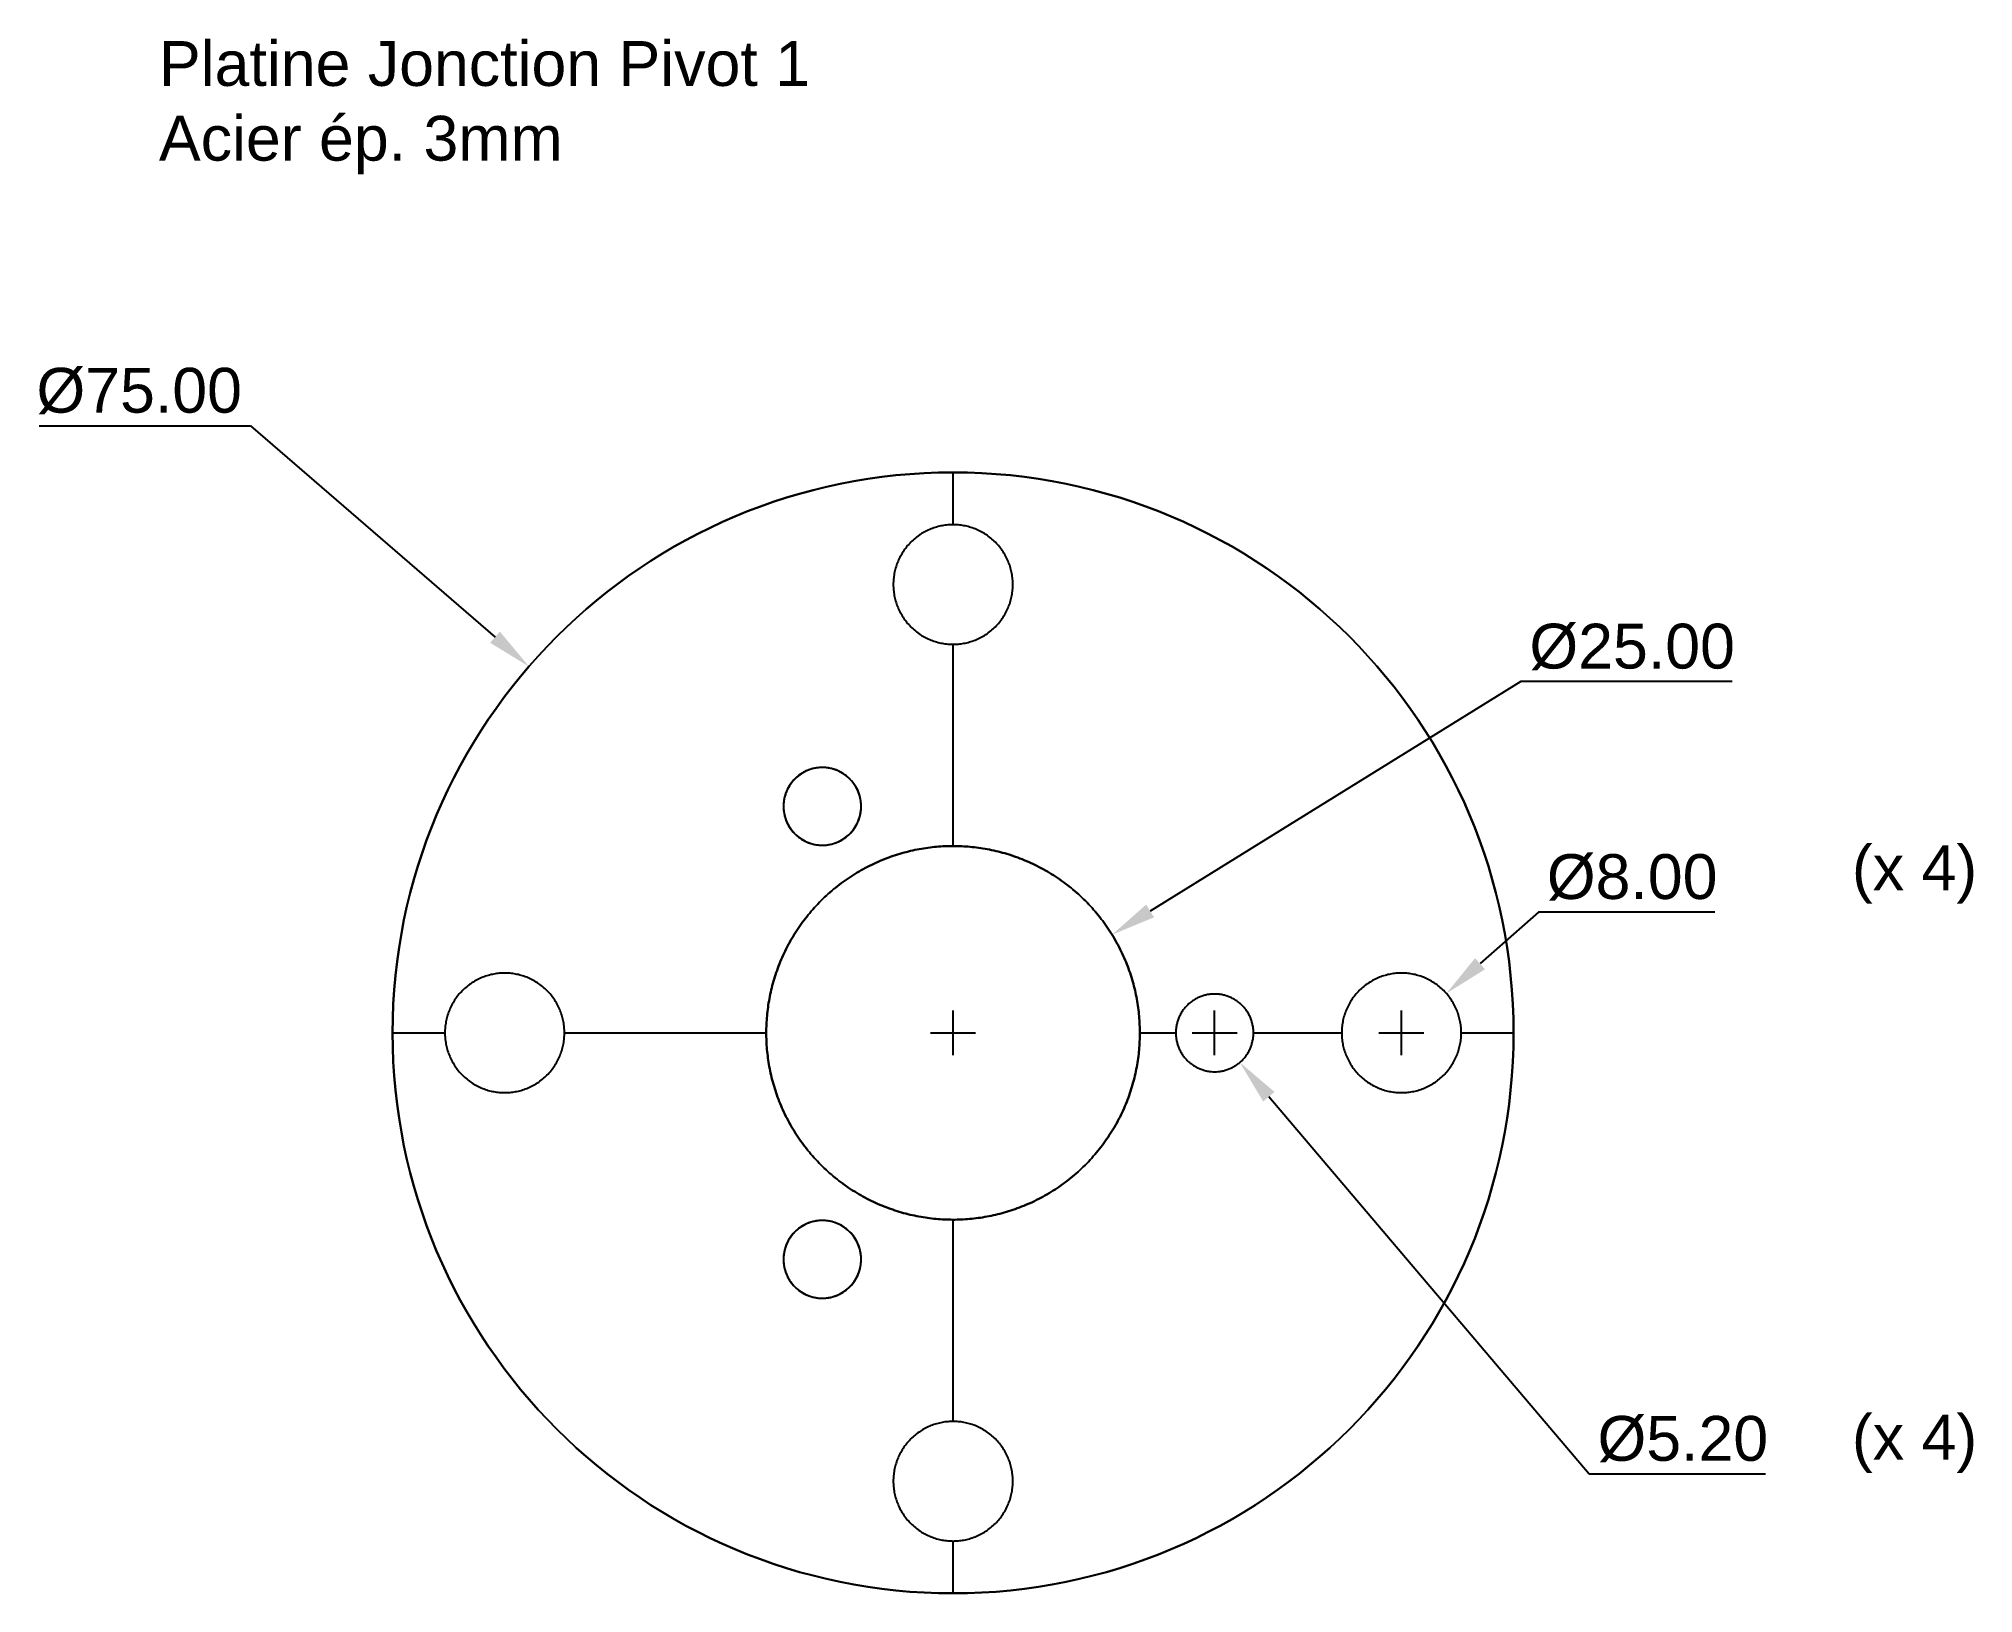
# Model space of a CAD drawing. Header units: millimetres. Extents: x -61 to 68, y -37 to 67.
import ezdxf

# ---------------------------------------------------------------- set-up
doc = ezdxf.new("R2010")
doc.units = ezdxf.units.MM
doc.layers.add('Défaut', color=178, linetype='Continuous', true_color=0x000000)
doc.layers.add('Pivot', color=178, linetype='Continuous', true_color=0x000000)
doc.styles.add('Helvetica Neue Regular', font='')
doc.styles.get('Helvetica Neue Regular').set_extended_font_data('Helvetica Neue')
doc.dimstyles.new('Défaut', dxfattribs={"dimtxt": 3, "dimasz": 3, "dimexe": 1.5, "dimexo": 1.5, "dimgap": 0.75, "dimtad": 1, "dimtoh": 1, "dimzin": 1, "dimdsep": 46, "dimtxsty": 'Helvetica Neue Regular', "dimcen": 1.5, "dimazin": 1, "dimtfac": 1, "dimtdec": 4, "dimtix": 1, "dimtofl": 0, "dimtmove": 1, "dimatfit": 3, "dimfxl": 3, "dimtolj": 1, "dimtzin": 1, "dimarcsym": 0})

# ---------------------------------------------------------------- blocks, each defined once
blk = doc.blocks.new('*D1')
at = {"layer": 'Defpoints', "color": 0}
for p in [(15.82, 1.98), (19.19, -1.98)]:
    blk.add_point(p, dxfattribs=at)
at = {"layer": 'Défaut', "color": 0}
for p, q in [((17.5, -1.5), (17.5, 1.5)), ((16, 0), (19, 0))]:
    blk.add_line(p, q, dxfattribs=at)
at = {"layer": 'Défaut', "color": 0, "lineweight": -2}
for p, q in [((42.56, -29.52), (21.13, -4.27)), ((54.35, -29.52), (42.56, -29.52))]:
    blk.add_line(p, q, dxfattribs=at)
at = {"layer": 'Défaut', "color": 0}
blk.add_solid([(21.51, -3.95), (20.75, -4.59), (19.19, -1.98)], dxfattribs=at)
at = {"layer": 'Défaut', "color": 0, "insert": (48.83, -27.19), "char_height": 3, "attachment_point": 5, "style": 'Helvetica Neue Regular'}
blk.add_mtext('\\A1;Ø5.20', dxfattribs=at)
blk = doc.blocks.new('*D2')
at = {"layer": 'Defpoints', "color": 0}
for p in [(33.01, 2.64), (27, -2.64)]:
    blk.add_point(p, dxfattribs=at)
at = {"layer": 'Défaut', "color": 0, "lineweight": -2}
for p, q in [((39.17, 8.07), (35.26, 4.63)), ((50.96, 8.07), (39.17, 8.07))]:
    blk.add_line(p, q, dxfattribs=at)
at = {"layer": 'Défaut', "color": 0}
for p, q in [((30, -1.5), (30, 1.5)), ((28.5, 0), (31.5, 0))]:
    blk.add_line(p, q, dxfattribs=at)
blk.add_solid([(34.93, 5), (35.59, 4.25), (33.01, 2.64)], dxfattribs=at)
at = {"layer": 'Défaut', "color": 0, "insert": (45.44, 10.4), "char_height": 3, "attachment_point": 5, "style": 'Helvetica Neue Regular'}
blk.add_mtext('\\A1;Ø8.00', dxfattribs=at)
blk = doc.blocks.new('*D3')
at = {"layer": 'Defpoints', "color": 0}
for p in [(-28.37, 24.51), (28.38, -24.51)]:
    blk.add_point(p, dxfattribs=at)
at = {"layer": 'Défaut', "color": 0, "lineweight": -2}
for p, q in [((-61.14, 40.62), (-47.01, 40.62)), ((-47.01, 40.62), (-30.64, 26.48))]:
    blk.add_line(p, q, dxfattribs=at)
at = {"layer": 'Défaut', "color": 0}
for p, q in [((0, -1.5), (0, 1.5)), ((-1.5, 0), (1.5, 0))]:
    blk.add_line(p, q, dxfattribs=at)
blk.add_solid([(-30.97, 26.1), (-30.32, 26.85), (-28.37, 24.51)], dxfattribs=at)
at = {"layer": 'Défaut', "color": 0, "insert": (-54.45, 42.94), "char_height": 3, "attachment_point": 5, "style": 'Helvetica Neue Regular'}
blk.add_mtext('\\A1;Ø75.00', dxfattribs=at)
blk = doc.blocks.new('*D4')
at = {"layer": 'Defpoints', "color": 0}
for p in [(10.64, 6.57), (-10.63, -6.57)]:
    blk.add_point(p, dxfattribs=at)
at = {"layer": 'Défaut', "color": 0, "lineweight": -2}
for p, q in [((38, 23.5), (13.19, 8.15)), ((52.13, 23.5), (38, 23.5))]:
    blk.add_line(p, q, dxfattribs=at)
at = {"layer": 'Défaut', "color": 0}
for p, q in [((0, -1.5), (0, 1.5)), ((-1.5, 0), (1.5, 0))]:
    blk.add_line(p, q, dxfattribs=at)
blk.add_solid([(12.92, 8.58), (13.45, 7.73), (10.64, 6.57)], dxfattribs=at)
at = {"layer": 'Défaut', "color": 0, "insert": (45.44, 25.82), "char_height": 3, "attachment_point": 5, "style": 'Helvetica Neue Regular'}
blk.add_mtext('\\A1;Ø25.00', dxfattribs=at)

msp = doc.modelspace()

# ---------------------------------------------------------------- linework, layer by layer
at = {"layer": 'Pivot'}
for p, q in [((-0.061, 37.5, 280.15), (-0.061, 37.5, 283.15)), ((0.003, 34, 280.15), (0.003, 37.5, 280.15)), ((0.003, 34, 283.15), (0.003, 37.5, 283.15)), ((0.003, 12.5, 280.15), (0.003, 26, 280.15)), ((0.003, 12.5, 283.15), (0.003, 26, 283.15)), ((0.019, 12.5, 280.15), (0.019, 12.5, 283.15)), ((-37.497, 0, 280.15), (-33.997, 0, 280.15)), ((-37.497, 0, 283.15), (-33.997, 0, 283.15)), ((-25.997, 0, 280.15), (-12.497, 0, 280.15)), ((-25.997, 0, 283.15), (-12.497, 0, 283.15)), ((-12.497, 0.016, 280.15), (-12.497, 0.016, 283.15)), ((12.503, 0, 280.15), (14.903, 0, 280.15)), ((12.503, 0, 283.15), (14.903, 0, 283.15)), ((20.103, 0, 280.15), (26.003, 0, 280.15)), ((20.103, 0, 283.15), (26.003, 0, 283.15)), ((34.003, 0, 280.15), (37.503, 0, 280.15)), ((34.003, 0, 283.15), (37.503, 0, 283.15)), ((37.503, 0.064, 280.15), (37.503, 0.064, 283.15)), ((-37.496, -0.064, 280.15), (-37.496, -0.064, 283.15)), ((12.503, -0.016, 280.15), (12.503, -0.016, 283.15)), ((-0.012, -12.5, 280.15), (-0.012, -12.5, 283.15)), ((0.003, -26, 280.15), (0.003, -12.5, 280.15)), ((0.003, -26, 283.15), (0.003, -12.5, 283.15)), ((0.003, -37.5, 280.15), (0.003, -34, 280.15)), ((0.003, -37.5, 283.15), (0.003, -34, 283.15)), ((0.068, -37.5, 280.15), (0.068, -37.5, 283.15))]:
    msp.add_line(p, q, dxfattribs=at)
for centre in [(0.003, 0, 280.15), (0.003, 0, 283.15)]:
    msp.add_circle(centre, 37.5, dxfattribs=at)
at = {"layer": 'Pivot', "extrusion": (0, 0, -1)}
msp.add_circle((-0.003, 0, -281.65), 37.5, dxfattribs=at)
at = {"layer": 'Pivot'}
for points, knots in [([(4.003, 30, 280.15), (4.003, 26, 280.15), (0.003, 26, 280.15), (-3.997, 26, 280.15), (-3.997, 30, 280.15), (-3.997, 34, 280.15), (0.003, 34, 280.15), (4.003, 34, 280.15), (4.003, 30, 280.15)], [0, 0, 0, 6.2831853, 6.2831853, 12.5663706, 12.5663706, 18.8495559, 18.8495559, 25.1327412, 25.1327412, 25.1327412]), ([(4.003, 30, 283.15), (4.003, 26, 283.15), (0.003, 26, 283.15), (-3.997, 26, 283.15), (-3.997, 30, 283.15), (-3.997, 34, 283.15), (0.003, 34, 283.15), (4.003, 34, 283.15), (4.003, 30, 283.15)], [0, 0, 0, 6.2831853, 6.2831853, 12.5663706, 12.5663706, 18.8495559, 18.8495559, 25.1327412, 25.1327412, 25.1327412]), ([(12.503, -0.016, 280.15), (12.519, 12.484, 280.15), (0.019, 12.5, 280.15), (-12.481, 12.516, 280.15), (-12.497, 0.016, 280.15), (-12.512, -12.484, 280.15), (-0.012, -12.5, 280.15), (12.488, -12.516, 280.15), (12.503, -0.016, 280.15)], [0, 0, 0, 19.6349541, 19.6349541, 39.2699082, 39.2699082, 58.9048623, 58.9048623, 78.5398163, 78.5398163, 78.5398163]), ([(12.503, -0.016, 283.15), (12.488, -12.516, 283.15), (-0.012, -12.5, 283.15), (-12.512, -12.484, 283.15), (-12.497, 0.016, 283.15), (-12.481, 12.516, 283.15), (0.019, 12.5, 283.15), (12.519, 12.484, 283.15), (12.503, -0.016, 283.15)], [-78.5398163, -78.5398163, -78.5398163, -58.9048623, -58.9048623, -39.2699082, -39.2699082, -19.6349541, -19.6349541, 0, 0, 0]), ([(12.503, -0.016, 281.65), (12.519, 12.484, 281.65), (0.019, 12.5, 281.65), (-12.481, 12.516, 281.65), (-12.497, 0.016, 281.65), (-12.512, -12.484, 281.65), (-0.012, -12.5, 281.65), (12.488, -12.516, 281.65), (12.503, -0.016, 281.65)], [0, 0, 0, 19.6349541, 19.6349541, 39.2699082, 39.2699082, 58.9048623, 58.9048623, 78.5398163, 78.5398163, 78.5398163]), ([(-25.997, 0, 280.15), (-25.997, -4, 280.15), (-29.997, -4, 280.15), (-33.997, -4, 280.15), (-33.997, 0, 280.15), (-33.997, 4, 280.15), (-29.997, 4, 280.15), (-25.997, 4, 280.15), (-25.997, 0, 280.15)], [0, 0, 0, 6.2831853, 6.2831853, 12.5663706, 12.5663706, 18.8495559, 18.8495559, 25.1327412, 25.1327412, 25.1327412]), ([(-25.997, 0, 283.15), (-25.997, -4, 283.15), (-29.997, -4, 283.15), (-33.997, -4, 283.15), (-33.997, 0, 283.15), (-33.997, 4, 283.15), (-29.997, 4, 283.15), (-25.997, 4, 283.15), (-25.997, 0, 283.15)], [0, 0, 0, 6.2831853, 6.2831853, 12.5663706, 12.5663706, 18.8495559, 18.8495559, 25.1327412, 25.1327412, 25.1327412]), ([(34.003, 0, 280.15), (34.003, -4, 280.15), (30.003, -4, 280.15), (26.003, -4, 280.15), (26.003, 0, 280.15), (26.003, 4, 280.15), (30.003, 4, 280.15), (34.003, 4, 280.15), (34.003, 0, 280.15)], [0, 0, 0, 6.2831853, 6.2831853, 12.5663706, 12.5663706, 18.8495559, 18.8495559, 25.1327412, 25.1327412, 25.1327412]), ([(34.003, 0, 283.15), (34.003, -4, 283.15), (30.003, -4, 283.15), (26.003, -4, 283.15), (26.003, 0, 283.15), (26.003, 4, 283.15), (30.003, 4, 283.15), (34.003, 4, 283.15), (34.003, 0, 283.15)], [0, 0, 0, 6.2831853, 6.2831853, 12.5663706, 12.5663706, 18.8495559, 18.8495559, 25.1327412, 25.1327412, 25.1327412]), ([(20.103, 0, 280.15), (20.103, -2.6, 280.15), (17.503, -2.6, 280.15), (14.903, -2.6, 280.15), (14.903, 0, 280.15), (14.903, 2.6, 280.15), (17.503, 2.6, 280.15), (20.103, 2.6, 280.15), (20.103, 0, 280.15)], [0, 0, 0, 4.0840704, 4.0840704, 8.1681409, 8.1681409, 12.2522113, 12.2522113, 16.3362818, 16.3362818, 16.3362818]), ([(20.103, 0, 283.15), (20.103, -2.6, 283.15), (17.503, -2.6, 283.15), (14.903, -2.6, 283.15), (14.903, 0, 283.15), (14.903, 2.6, 283.15), (17.503, 2.6, 283.15), (20.103, 2.6, 283.15), (20.103, 0, 283.15)], [0, 0, 0, 4.0840704, 4.0840704, 8.1681409, 8.1681409, 12.2522113, 12.2522113, 16.3362818, 16.3362818, 16.3362818]), ([(20.103, 0, 280.229), (20.103, -2.6, 280.229), (17.503, -2.6, 280.229), (14.903, -2.6, 280.229), (14.903, 0, 280.229), (14.903, 2.6, 280.229), (17.503, 2.6, 280.229), (20.103, 2.6, 280.229), (20.103, 0, 280.229)], [0, 0, 0, 4.0840704, 4.0840704, 8.1681409, 8.1681409, 12.2522113, 12.2522113, 16.3362818, 16.3362818, 16.3362818]), ([(4.003, -30, 280.15), (4.003, -34, 280.15), (0.003, -34, 280.15), (-3.997, -34, 280.15), (-3.997, -30, 280.15), (-3.997, -26, 280.15), (0.003, -26, 280.15), (4.003, -26, 280.15), (4.003, -30, 280.15)], [0, 0, 0, 6.2831853, 6.2831853, 12.5663706, 12.5663706, 18.8495559, 18.8495559, 25.1327412, 25.1327412, 25.1327412]), ([(4.003, -30, 283.15), (4.003, -34, 283.15), (0.003, -34, 283.15), (-3.997, -34, 283.15), (-3.997, -30, 283.15), (-3.997, -26, 283.15), (0.003, -26, 283.15), (4.003, -26, 283.15), (4.003, -30, 283.15)], [0, 0, 0, 6.2831853, 6.2831853, 12.5663706, 12.5663706, 18.8495559, 18.8495559, 25.1327412, 25.1327412, 25.1327412])]:
    msp.add_rational_spline(points, [1, 0.707106781187, 1, 0.707106781187, 1, 0.707106781187, 1, 0.707106781187, 1], degree=2, knots=knots, dxfattribs=at)
for points in [[(0.003, 34, 283.15), (0.003, 34, 281.65), (0.003, 34, 280.15)], [(-3.997, 30, 283.15), (-3.997, 30, 281.65), (-3.997, 30, 280.15)], [(4.003, 30, 283.15), (4.003, 30, 281.65), (4.003, 30, 280.15)], [(0.003, 26, 283.15), (0.003, 26, 281.65), (0.003, 26, 280.15)], [(-10.045, 17.408, 283.15), (-10.046, 17.408, 281.65), (-10.046, 17.407, 280.15)], [(-6.494, 16.457, 283.15), (-6.494, 16.456, 281.65), (-6.495, 16.456, 280.15)], [(-10.997, 13.857, 283.15), (-10.997, 13.856, 281.65), (-10.998, 13.856, 280.15)], [(-7.445, 12.905, 283.15), (-7.446, 12.905, 281.65), (-7.446, 12.904, 280.15)], [(-29.997, 4, 283.15), (-29.997, 4, 281.65), (-29.997, 4, 280.15)], [(30.003, 4, 283.15), (30.003, 4, 281.65), (30.003, 4, 280.15)], [(17.503, 2.6, 283.15), (17.503, 2.6, 281.65), (17.503, 2.6, 280.15)], [(-33.997, 0, 283.15), (-33.997, 0, 281.65), (-33.997, 0, 280.15)], [(-25.997, 0, 283.15), (-25.997, 0, 281.65), (-25.997, 0, 280.15)], [(14.903, 0, 283.15), (14.903, 0, 281.65), (14.903, 0, 280.15)], [(20.103, 0, 283.15), (20.103, 0, 281.65), (20.103, 0, 280.15)], [(26.003, 0, 283.15), (26.003, 0, 281.65), (26.003, 0, 280.15)], [(34.003, 0, 283.15), (34.003, 0, 281.65), (34.003, 0, 280.15)], [(17.503, -2.6, 283.15), (17.503, -2.6, 281.65), (17.503, -2.6, 280.15)], [(-29.997, -4, 283.15), (-29.997, -4, 281.65), (-29.997, -4, 280.15)], [(30.003, -4, 283.15), (30.003, -4, 281.65), (30.003, -4, 280.15)], [(-7.446, -12.9, 283.15), (-7.446, -12.901, 281.65), (-7.447, -12.903, 280.15)], [(-10.998, -13.851, 283.15), (-10.998, -13.853, 281.65), (-10.998, -13.855, 280.15)], [(-6.495, -16.451, 283.15), (-6.495, -16.453, 281.65), (-6.495, -16.455, 280.15)], [(-10.046, -17.403, 283.15), (-10.046, -17.405, 281.65), (-10.047, -17.407, 280.15)], [(0.003, -26, 283.15), (0.003, -26, 281.65), (0.003, -26, 280.15)], [(-3.997, -30, 283.15), (-3.997, -30, 281.65), (-3.997, -30, 280.15)], [(4.003, -30, 283.15), (4.003, -30, 281.65), (4.003, -30, 280.15)], [(0.003, -34, 283.15), (0.003, -34, 281.65), (0.003, -34, 280.15)]]:
    msp.add_open_spline(points, degree=2, dxfattribs=at)
for points, knots in [([(-10.046, 17.407, 280.15), (-9.449, 17.752, 280.15), (-8.739, 17.846, 280.15), (-7.407, 17.489, 280.15), (-6.839, 17.053, 280.15), (-6.495, 16.456, 280.15), (-6.15, 15.858, 280.15), (-6.056, 15.149, 280.15), (-6.413, 13.817, 280.15), (-6.849, 13.249, 280.15), (-7.446, 12.904, 280.15), (-8.044, 12.559, 280.15), (-8.753, 12.466, 280.15), (-10.085, 12.823, 280.15), (-10.653, 13.258, 280.15), (-10.998, 13.856, 280.15), (-11.343, 14.453, 280.15), (-11.436, 15.163, 280.15), (-11.079, 16.495, 280.15), (-10.644, 17.063, 280.15), (-10.046, 17.407, 280.15)], [0, 0, 0, 0, 2.0949336, 2.0949336, 4.1898673, 4.1898673, 4.1898673, 6.284801, 6.284801, 8.3797347, 8.3797347, 8.3797347, 10.4746684, 10.4746684, 12.569602, 12.569602, 12.569602, 14.6645358, 14.6645358, 16.7594695, 16.7594695, 16.7594695, 16.7594695]), ([(-10.045, 17.408, 283.15), (-9.448, 17.753, 283.15), (-8.738, 17.847, 283.15), (-7.406, 17.49, 283.15), (-6.838, 17.054, 283.15), (-6.494, 16.457, 283.15), (-6.149, 15.86, 283.15), (-6.055, 15.15, 283.15), (-6.412, 13.818, 283.15), (-6.848, 13.25, 283.15), (-7.445, 12.905, 283.15), (-8.042, 12.56, 283.15), (-8.752, 12.467, 283.15), (-10.084, 12.824, 283.15), (-10.652, 13.26, 283.15), (-10.997, 13.857, 283.15), (-11.342, 14.454, 283.15), (-11.435, 15.164, 283.15), (-11.078, 16.496, 283.15), (-10.642, 17.064, 283.15), (-10.045, 17.408, 283.15)], [0, 0, 0, 0, 2.0949336, 2.0949336, 4.1898673, 4.1898673, 4.1898673, 6.284801, 6.284801, 8.3797347, 8.3797347, 8.3797347, 10.4746684, 10.4746684, 12.569602, 12.569602, 12.569602, 14.6645358, 14.6645358, 16.7594695, 16.7594695, 16.7594695, 16.7594695]), ([(-10.046, -17.403, 283.15), (-10.643, -17.058, 283.15), (-11.079, -16.49, 283.15), (-11.436, -15.158, 283.15), (-11.343, -14.449, 283.15), (-10.998, -13.851, 283.15), (-10.653, -13.254, 283.15), (-10.085, -12.818, 283.15), (-8.753, -12.461, 283.15), (-8.043, -12.555, 283.15), (-7.446, -12.9, 283.15), (-6.849, -13.244, 283.15), (-6.413, -13.812, 283.15), (-6.056, -15.144, 283.15), (-6.15, -15.854, 283.15), (-6.495, -16.451, 283.15), (-6.839, -17.049, 283.15), (-7.407, -17.484, 283.15), (-8.739, -17.841, 283.15), (-9.449, -17.748, 283.15), (-10.046, -17.403, 283.15)], [0, 0, 0, 0, 2.0949347, 2.0949347, 4.1898692, 4.1898692, 4.1898692, 6.284803, 6.284803, 8.3797371, 8.3797371, 8.3797371, 10.4746717, 10.4746717, 12.5696062, 12.5696062, 12.5696062, 14.6645401, 14.6645401, 16.7594741, 16.7594741, 16.7594741, 16.7594741]), ([(-10.047, -17.407, 280.15), (-10.644, -17.062, 280.15), (-11.079, -16.494, 280.15), (-11.436, -15.162, 280.15), (-11.343, -14.452, 280.15), (-10.998, -13.855, 280.15), (-10.653, -13.258, 280.15), (-10.086, -12.822, 280.15), (-8.753, -12.465, 280.15), (-8.044, -12.558, 280.15), (-7.447, -12.903, 280.15), (-6.849, -13.248, 280.15), (-6.414, -13.816, 280.15), (-6.057, -15.148, 280.15), (-6.15, -15.858, 280.15), (-6.495, -16.455, 280.15), (-6.84, -17.052, 280.15), (-7.408, -17.488, 280.15), (-8.74, -17.845, 280.15), (-9.449, -17.751, 280.15), (-10.047, -17.407, 280.15)], [0, 0, 0, 0, 2.0949347, 2.0949347, 4.1898692, 4.1898692, 4.1898692, 6.284803, 6.284803, 8.3797371, 8.3797371, 8.3797371, 10.4746717, 10.4746717, 12.5696062, 12.5696062, 12.5696062, 14.6645401, 14.6645401, 16.7594741, 16.7594741, 16.7594741, 16.7594741])]:
    msp.add_open_spline(points, degree=3, knots=knots, dxfattribs=at)
at = {"layer": 'Pivot', "extrusion": (-0.000381808, -0.000344407, -1)}
msp.add_rational_spline([(-10.046, 17.407, 280.227), (-7.795, 18.707, 280.225), (-6.495, 16.456, 280.226), (-5.195, 14.204, 280.226), (-7.446, 12.904, 280.227), (-9.698, 11.604, 280.229), (-10.998, 13.856, 280.228), (-12.298, 16.107, 280.228), (-10.046, 17.407, 280.227)], [1, 0.707106781187, 1, 0.707106781187, 1, 0.707106781187, 1, 0.707106781187, 1], degree=2, knots=[0, 0, 0, 4.0840704, 4.0840704, 8.1681409, 8.1681409, 12.2522113, 12.2522113, 16.3362818, 16.3362818, 16.3362818], dxfattribs=at)
at = {"layer": 'Pivot', "extrusion": (7.15365e-05, 0.001171, 0.999999)}
msp.add_rational_spline([(-10.047, -17.406, 280.25), (-12.298, -16.106, 280.249), (-10.998, -13.855, 280.246), (-9.698, -11.603, 280.243), (-7.447, -12.903, 280.245), (-5.195, -14.203, 280.246), (-6.495, -16.455, 280.249), (-7.795, -18.706, 280.251), (-10.047, -17.406, 280.25)], [1, 0.707106781187, 1, 0.707106781187, 1, 0.707106781187, 1, 0.707106781187, 1], degree=2, knots=[0, 0, 0, 4.0840704, 4.0840704, 8.1681409, 8.1681409, 12.2522113, 12.2522113, 16.3362818, 16.3362818, 16.3362818], dxfattribs=at)

# ---------------------------------------------------------------- texts
at = {"layer": 'Défaut', "char_height": 3, "attachment_point": 7, "style": 'Helvetica Neue Regular'}
for s, insert, width in [('{\\fHelvetica Neue;Platine Jonction Pivot 1}\\P{\\fHelvetica Neue;Acier ép. 3mm}\\P', (-53.131, 57.455), 92.85246), ('(x 4)', (60.143, 8.644), 21.31148), ('(x 4)', (60.143, -29.451), 21.31148)]:
    msp.add_mtext(s, dxfattribs=dict(at, insert=insert, width=width))

# ---------------------------------------------------------------- dimensions: what is measured, and where the dimension line sits
at = {"layer": 'Défaut'}
for p1, p2, text, picture, middle in [((28.381, -24.515, 283.15), (-28.374, 24.515, 283.15), 'Ø75.00', '*D3', (-47.011, 40.615, 283.15)), ((-10.628, -6.574, 283.15), (10.635, 6.574, 283.15), 'Ø25.00', '*D4', (38.003, 23.498, 283.15)), ((27.001, -2.643, 283.15), (33.006, 2.643, 283.15), 'Ø8.00', '*D2', (39.172, 8.071, 283.15)), ((15.821, 1.982, 283.15), (19.186, -1.982, 283.15), 'Ø5.20', '*D1', (42.565, -29.519, 283.15))]:
    dim = msp.add_diameter_dim_2p(p1=p1, p2=p2, text=text, dimstyle='Défaut', override={"dimscale": 1, "dimasz": 3, "dimtad": 1, "dimtih": 0, "dimtoh": 1, "dimlfac": 1, "dimtxsty": 'Helvetica Neue Regular', "dimsah": 0}, dxfattribs=at)
    dim.commit()
    dim.dimension.update_dxf_attribs({"geometry": picture, "text_midpoint": middle, "dimtype": 163})

doc.saveas('drawing.dxf')
